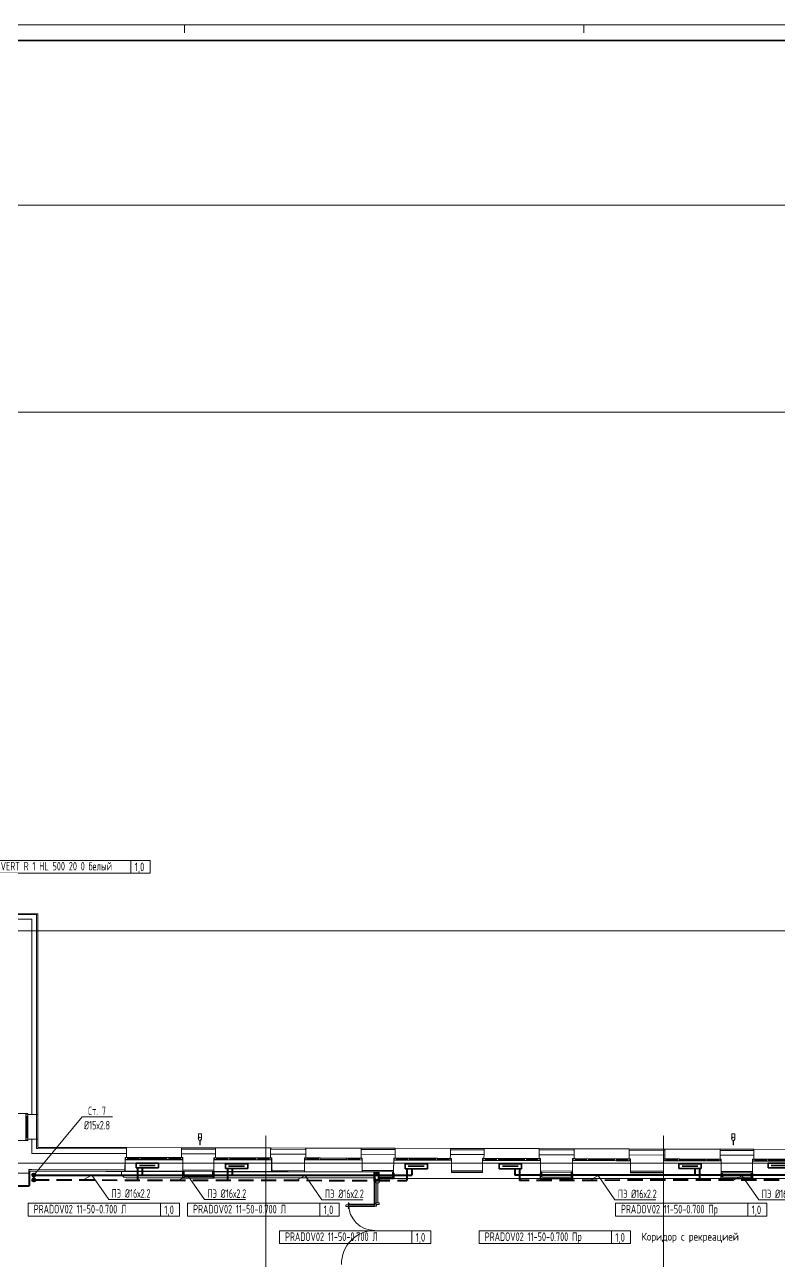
# Model space of a CAD drawing. Header units: millimetres. Extents: x -3929 to 624051, y 52832 to 514950.
# Drawn here: x 182125 to 205814, y 333822 to 372646 of the extents above; entities that cross this region are included whole.
import ezdxf
from ezdxf import colors
from ezdxf.entities.mleader import LeaderData, LeaderLine
from ezdxf.enums import TextEntityAlignment as Align
from ezdxf.math import Vec2, Vec3

# ---------------------------------------------------------------- set-up
doc = ezdxf.new("R2010")
doc.units = ezdxf.units.MM
for name, pattern in [('ADSK_Линия сетки', [25, 20, -2.5, 0, -2.5]), ('ADSK_Штриховая_ш2 п1', [3, 2, -1]), ('ADSK_Штриховая_ш3 п1_5', [4.5, 3, -1.5]), ('Hidden', [7.14375, 4.7625, -2.38125])]:
    doc.linetypes.add(name, pattern=pattern)
for name, color, linetype in [('9_Форматы', 7, 'Continuous'), ('ПРИБОРЫ', 3, 'Continuous'), ('статистика приборов', 252, 'Continuous'), ('стояки', 7, 'Continuous')]:
    doc.layers.add(name, color=color, linetype=linetype)
for name, color, linetype, lineweight in [('_ Окна', 7, 'Continuous', 9), ('Витраж', 7, 'Continuous', 9), ('Двери', 7, 'Continuous', 9), ('Марки помещений', 7, 'Continuous', 20), ('Обобщенные модели', 7, 'Continuous', 18), ('ОВ-О-Оборудование', 32, 'Continuous', 35), ('ОВ-рамка', 7, 'Continuous', 30), ('ОВ-ТЕКСТ', 7, 'Continuous', 25), ('Окна', 7, 'Continuous', 9), ('Оси', 253, 'Continuous', 9), ('Панели витража', 7, 'Continuous', 9), ('Перекрытие', 7, 'Continuous', 18), ('Стены внутренние', 7, 'Continuous', 18), ('Стены наружные', 7, 'Continuous', 18), ('Стены несущие', 7, 'Continuous', 30), ('Стены отделка', 7, 'Continuous', 30), ('Стены штриховка', 7, 'Continuous', 9)]:
    doc.layers.add(name, color=color, linetype=linetype, lineweight=lineweight)
doc.layers.add('Линии', color=7, linetype='Continuous', lineweight=9, true_color=0x00a600)
doc.layers.add('т11.1', color=1, linetype='Continuous', true_color=0xff0000)
doc.layers.add('т21.1', color=5, linetype='Continuous', true_color=0x0000ff)
doc.styles.add('GOST Common_2', font='GOST_Common.ttf', dxfattribs={"width": 0.9, "height": 250})
doc.styles.add('СТИЛЬ', font='simplex.shx', dxfattribs={"width": 0.65})

# ---------------------------------------------------------------- blocks, each defined once
blk = doc.blocks.new('*U2936')
at = {"layer": 'ОВ-О-Оборудование', "color": 32, "ltscale": 0.1, "true_color": 0xcd6928}
for p, q in [((350, 75), (-350, 75)), ((-350, 75), (-350, -75)), ((-250, 0), (250, 0)), ((350, -75), (350, 75)), ((-350, -75), (350, -75))]:
    blk.add_line(p, q, dxfattribs=at)
blk = doc.blocks.new('3 этаж')
at = {"layer": 'Стены внутренние', "lineweight": 0}
for points in [[(377836, -73759), (377876, -73759), (377876, -73599), (377836, -73599), (377836, -73759)], [(378771, -73799), (378771, -73759), (377836, -73759), (377837, -73799), (378497, -73799)], [(378811, -73799), (378811, -73600), (378771, -73600), (378771, -73799), (378803, -73799)], [(384461, -73819), (384460, -73615), (384421, -73615), (384421, -73819), (384460, -73819)], [(389076, -73779), (389116, -73779), (389116, -73629), (389076, -73630)], [(390086, -73819), (390085, -73630), (390046, -73630), (390046, -73819), (390085, -73819)], [(394768, -73779), (394801, -73779), (394801, -73644), (394761, -73645), (394761, -73779)], [(395736, -73819), (395736, -73645), (395696, -73645), (395696, -73819), (395736, -73819)], [(384002, -73819), (384421, -73819), (384421, -73779), (384002, -73779)], [(390046, -73819), (390046, -73779), (389076, -73779), (389076, -73819), (389610, -73819)], [(395672, -73819), (395696, -73819), (395696, -73779), (394761, -73779), (394761, -73819), (394818, -73819)]]:
    blk.add_hatch(color=253, dxfattribs=at).paths.add_polyline_path(points)
at = {"layer": '_ Окна', "color": 253, "lineweight": 0}
for p, q in [((372903, -71862), (372903, -71786)), ((372903, -71786), (372963, -71786)), ((372903, -71806), (372963, -71806)), ((372963, -71786), (372963, -71862)), ((372963, -71862), (372903, -71862)), ((372933, -71862), (372933, -72550)), ((372963, -72550), (372903, -72550)), ((372903, -72550), (372903, -72626)), ((372963, -72626), (372963, -72550)), ((372903, -72606), (372963, -72606)), ((372903, -72626), (372963, -72626)), ((376017, -73223), (376017, -73163)), ((376017, -73163), (376097, -73163)), ((376097, -73223), (376017, -73223)), ((376037, -73223), (376037, -73163)), ((376097, -73163), (376097, -73223)), ((376097, -73193), (376457, -73194)), ((376457, -73224), (376457, -73164)), ((376457, -73164), (376517, -73164)), ((376517, -73224), (376457, -73224)), ((376517, -73164), (376517, -73224)), ((376517, -73194), (377337, -73196)), ((377337, -73226), (377337, -73166)), ((377337, -73166), (377397, -73167)), ((377397, -73227), (377337, -73226)), ((377397, -73167), (377397, -73227)), ((377397, -73197), (377757, -73197)), ((377757, -73167), (377757, -73227)), ((377837, -73168), (377757, -73167)), ((377757, -73227), (377837, -73228)), ((377817, -73228), (377817, -73168)), ((377837, -73228), (377837, -73168)), ((378812, -73230), (378812, -73170)), ((378812, -73170), (378892, -73170)), ((378892, -73230), (378812, -73230)), ((378832, -73230), (378832, -73170)), ((378892, -73170), (378892, -73230)), ((378892, -73200), (379252, -73201)), ((379252, -73231), (379252, -73171)), ((379252, -73171), (379312, -73172)), ((379312, -73232), (379252, -73231)), ((379312, -73172), (379312, -73232)), ((379312, -73202), (380132, -73204)), ((380132, -73234), (380132, -73174)), ((380132, -73174), (380192, -73174)), ((380192, -73234), (380132, -73234)), ((380192, -73174), (380192, -73234)), ((380192, -73204), (380552, -73205)), ((380552, -73175), (380552, -73235)), ((380632, -73175), (380552, -73175)), ((380552, -73235), (380632, -73235)), ((380612, -73235), (380612, -73175)), ((380632, -73235), (380632, -73175)), ((381657, -73238), (381657, -73178)), ((381657, -73178), (381737, -73178)), ((381737, -73238), (381657, -73238)), ((381677, -73238), (381677, -73178)), ((381737, -73178), (381737, -73238)), ((381737, -73208), (382097, -73209)), ((382097, -73239), (382097, -73179)), ((382097, -73179), (382157, -73179)), ((382157, -73239), (382097, -73239)), ((382157, -73179), (382157, -73239)), ((382157, -73209), (382977, -73211)), ((382977, -73241), (382977, -73181)), ((382977, -73181), (383037, -73181)), ((383037, -73241), (382977, -73241)), ((383037, -73181), (383037, -73241)), ((383037, -73211), (383397, -73212)), ((383397, -73182), (383397, -73242)), ((383477, -73183), (383397, -73182)), ((383397, -73242), (383477, -73243)), ((383457, -73242), (383457, -73182)), ((383477, -73243), (383477, -73183)), ((384463, -73245), (384463, -73185)), ((384463, -73185), (384543, -73185)), ((384543, -73245), (384463, -73245)), ((384483, -73245), (384483, -73185)), ((384543, -73185), (384543, -73245)), ((384543, -73215), (384903, -73216)), ((384903, -73246), (384903, -73186)), ((384903, -73186), (384963, -73186)), ((384963, -73246), (384903, -73246)), ((384963, -73186), (384963, -73246)), ((384963, -73216), (385783, -73219)), ((385783, -73249), (385783, -73189)), ((385783, -73189), (385843, -73189)), ((385843, -73249), (385783, -73249)), ((385843, -73189), (385843, -73249)), ((385843, -73219), (386203, -73220)), ((386203, -73190), (386203, -73250)), ((386283, -73190), (386203, -73190)), ((386203, -73250), (386283, -73250)), ((386263, -73250), (386263, -73190)), ((386283, -73250), (386283, -73190)), ((387256, -73252), (387256, -73192)), ((387256, -73192), (387336, -73193)), ((387336, -73253), (387256, -73252)), ((387276, -73253), (387276, -73193)), ((387336, -73193), (387336, -73253)), ((387336, -73223), (387696, -73224)), ((387696, -73254), (387696, -73194)), ((387696, -73194), (387756, -73194)), ((387756, -73254), (387696, -73254)), ((387756, -73194), (387756, -73254)), ((387756, -73224), (388576, -73226)), ((388576, -73256), (388576, -73196)), ((388576, -73196), (388636, -73196)), ((388636, -73256), (388576, -73256)), ((388636, -73196), (388636, -73256)), ((388636, -73226), (388996, -73227)), ((388996, -73197), (388996, -73257)), ((389076, -73197), (388996, -73197)), ((388996, -73257), (389076, -73257)), ((389056, -73257), (389056, -73197)), ((389076, -73257), (389076, -73197)), ((390088, -73260), (390088, -73200)), ((390088, -73200), (390168, -73200)), ((390168, -73260), (390088, -73260)), ((390108, -73260), (390108, -73200)), ((390168, -73200), (390168, -73260)), ((390168, -73230), (390528, -73231)), ((390528, -73261), (390528, -73201)), ((390528, -73201), (390588, -73201)), ((390588, -73261), (390528, -73261)), ((390588, -73201), (390588, -73261)), ((390588, -73231), (391408, -73233)), ((391408, -73263), (391408, -73203)), ((391408, -73203), (391468, -73204)), ((391468, -73264), (391408, -73263)), ((391468, -73204), (391468, -73264)), ((391468, -73234), (391828, -73235)), ((391828, -73205), (391828, -73265)), ((391908, -73205), (391828, -73205)), ((391828, -73265), (391908, -73265)), ((391888, -73265), (391888, -73205)), ((391908, -73265), (391908, -73205)), ((392941, -73267), (392941, -73207)), ((392941, -73207), (393021, -73208)), ((393021, -73268), (392941, -73267)), ((392961, -73268), (392961, -73208)), ((393021, -73208), (393021, -73268)), ((393021, -73238), (393381, -73239)), ((393381, -73269), (393381, -73209)), ((393381, -73209), (393441, -73209)), ((393441, -73269), (393381, -73269)), ((393441, -73209), (393441, -73269)), ((393441, -73239), (394261, -73241)), ((394261, -73271), (394261, -73211)), ((394261, -73211), (394321, -73211)), ((394321, -73271), (394261, -73271)), ((394321, -73211), (394321, -73271)), ((394321, -73241), (394681, -73242)), ((394681, -73212), (394681, -73272)), ((394761, -73212), (394681, -73212)), ((394681, -73272), (394761, -73272)), ((394741, -73272), (394741, -73212)), ((394761, -73272), (394761, -73212)), ((395738, -73275), (395738, -73215)), ((395738, -73215), (395818, -73215)), ((395818, -73275), (395738, -73275)), ((395758, -73275), (395758, -73215)), ((395818, -73215), (395818, -73275)), ((395818, -73245), (396178, -73246)), ((396178, -73276), (396178, -73216)), ((396178, -73216), (396238, -73216)), ((396238, -73276), (396178, -73276)), ((396238, -73216), (396238, -73276)), ((396238, -73246), (397058, -73248))]:
    blk.add_line(p, q, dxfattribs=at)
at = {"layer": 'Витраж', "color": 253, "lineweight": 0}
for p, q in [((383869, -73908), (383852, -73908)), ((383852, -73908), (383852, -73958)), ((383852, -74593), (383852, -73958)), ((383852, -73958), (383869, -73958)), ((383869, -73918), (383869, -73908)), ((383909, -73918), (383869, -73918)), ((383869, -73948), (383909, -73948)), ((383869, -73958), (383869, -73948)), ((384009, -73908), (383909, -73908)), ((383909, -73908), (383909, -73918)), ((383909, -73948), (383909, -73958)), ((383909, -73958), (384009, -73958)), ((383969, -74593), (383969, -73958)), ((384009, -73958), (384009, -73908))]:
    blk.add_line(p, q, dxfattribs=at)
at = {"layer": 'Витраж', "color": 253, "lineweight": 0, "extrusion": (0, 0, -1)}
for p, q in [((383869, -74593), (383852, -74593)), ((383852, -74593), (383852, -74643)), ((383852, -74643), (383869, -74643)), ((383869, -74603), (383869, -74593)), ((383909, -74603), (383869, -74603)), ((383869, -74643), (383869, -74633)), ((383869, -74633), (383909, -74633)), ((384009, -74593), (383909, -74593)), ((383909, -74593), (383909, -74603)), ((383909, -74633), (383909, -74643)), ((383909, -74643), (384009, -74643)), ((384009, -74643), (384009, -74593))]:
    blk.add_line(p, q, dxfattribs=at)
at = {"layer": 'Двери', "color": 253, "lineweight": 0}
for p, q in [((383044, -74633), (383044, -74688)), ((383924, -74633), (383044, -74633)), ((383044, -74688), (383924, -74688)), ((383924, -74633), (383924, -74688))]:
    blk.add_line(p, q, dxfattribs=at)
for centre, radius, start, end in [((383869, -74633), 825, 180, 270), ((383869, -76503), 1045, 90, 181.0966)]:
    blk.add_arc(centre, radius, start, end, dxfattribs=at)
at = {"layer": 'Линии', "color": 253, "linetype": 'ADSK_Штриховая_ш3 п1_5', "lineweight": 0}
for p, q in [((382957, -74705), (382956, -74652)), ((382956, -74652), (383869, -74652)), ((383869, -74705), (382957, -74705)), ((383049, -74652), (383044, -74608)), ((383049, -74705), (383044, -74749)), ((383869, -74652), (383869, -74705))]:
    blk.add_line(p, q, dxfattribs=at)
for centre in [(383044, -74608), (383044, -74749)]:
    blk.add_circle(centre, 17, dxfattribs=at)
at = {"layer": 'Обобщенные модели', "color": 253, "lineweight": 0}
for p, q in [((378323, -72433), (378323, -72476)), ((378323, -72478), (378323, -72476)), ((378323, -72484), (378323, -72478)), ((378323, -72489), (378323, -72484)), ((378323, -72495), (378323, -72489)), ((378323, -72500), (378323, -72495)), ((378323, -72505), (378323, -72500)), ((378323, -72510), (378323, -72505)), ((378323, -72515), (378323, -72510)), ((378323, -72520), (378323, -72515)), ((378323, -72525), (378323, -72520)), ((378323, -72529), (378323, -72525)), ((378323, -72534), (378323, -72529)), ((378323, -72538), (378323, -72534)), ((378323, -72542), (378323, -72538)), ((378323, -72546), (378323, -72542)), ((378323, -72550), (378323, -72546)), ((378323, -72553), (378323, -72550)), ((378323, -72556), (378323, -72553)), ((378323, -72559), (378323, -72556)), ((378323, -72562), (378323, -72559)), ((378323, -72565), (378323, -72562)), ((378323, -72566), (378323, -72565)), ((378423, -72476), (378423, -72433)), ((378423, -72476), (378423, -72481)), ((378423, -72481), (378423, -72487)), ((378423, -72487), (378423, -72492)), ((378423, -72492), (378423, -72498)), ((378423, -72498), (378423, -72503)), ((378423, -72503), (378423, -72508)), ((378423, -72508), (378423, -72513)), ((378423, -72513), (378423, -72518)), ((378423, -72518), (378423, -72523)), ((378423, -72523), (378423, -72528)), ((378423, -72528), (378423, -72532)), ((378423, -72532), (378423, -72536)), ((378423, -72536), (378423, -72540)), ((378423, -72540), (378423, -72544)), ((378423, -72544), (378423, -72548)), ((378423, -72548), (378423, -72552)), ((378423, -72552), (378423, -72555)), ((378423, -72555), (378423, -72558)), ((378423, -72558), (378423, -72561)), ((378423, -72561), (378423, -72564)), ((378423, -72564), (378423, -72566)), ((395088, -72433), (395088, -72476)), ((395088, -72478), (395088, -72476)), ((395088, -72484), (395088, -72478)), ((395088, -72489), (395088, -72484)), ((395088, -72495), (395088, -72489)), ((395088, -72500), (395088, -72495)), ((395088, -72505), (395088, -72500)), ((395088, -72510), (395088, -72505)), ((395088, -72515), (395088, -72510)), ((395088, -72520), (395088, -72515)), ((395088, -72525), (395088, -72520)), ((395088, -72529), (395088, -72525)), ((395088, -72534), (395088, -72529)), ((395088, -72538), (395088, -72534)), ((395088, -72542), (395088, -72538)), ((395088, -72546), (395088, -72542)), ((395088, -72550), (395088, -72546)), ((395088, -72553), (395088, -72550)), ((395088, -72556), (395088, -72553)), ((395088, -72559), (395088, -72556)), ((395088, -72562), (395088, -72559)), ((395088, -72565), (395088, -72562)), ((395088, -72566), (395088, -72565)), ((395188, -72476), (395188, -72433)), ((395188, -72476), (395188, -72481)), ((395188, -72481), (395188, -72487)), ((395188, -72487), (395188, -72492)), ((395188, -72492), (395188, -72498)), ((395188, -72498), (395188, -72503)), ((395188, -72503), (395188, -72508)), ((395188, -72508), (395188, -72513)), ((395188, -72513), (395188, -72518)), ((395188, -72518), (395188, -72523)), ((395188, -72523), (395188, -72528)), ((395188, -72528), (395188, -72532)), ((395188, -72532), (395188, -72536)), ((395188, -72536), (395188, -72540)), ((395188, -72540), (395188, -72544)), ((395188, -72544), (395188, -72548)), ((395188, -72548), (395188, -72552)), ((395188, -72552), (395188, -72555)), ((395188, -72555), (395188, -72558)), ((395188, -72558), (395188, -72561)), ((395188, -72561), (395188, -72564)), ((395188, -72564), (395188, -72566)), ((378368, -72630), (378368, -72769)), ((378368, -72769), (378378, -72769)), ((378378, -72769), (378378, -72630)), ((395133, -72630), (395133, -72769)), ((395133, -72769), (395143, -72769)), ((395143, -72769), (395143, -72630))]:
    blk.add_line(p, q, dxfattribs=at)
at = {"layer": 'Обобщенные модели', "color": 253, "linetype": 'Continuous', "lineweight": 0}
for p, q in [((395151, -72626), (395187, -72590)), ((378395, -72624), (378416, -72603))]:
    blk.add_line(p, q, dxfattribs=at)
at = {"layer": 'Обобщенные модели', "color": 253, "lineweight": 0}
for centre, radius, start, end in [((378373, -72579), 52, 90, 270), ((378373, -72579), 50, 90, 270), ((378373, -72579), 52, 270, 90), ((378373, -72579), 50, 270, 90), ((395138, -72579), 52, 90, 270), ((395138, -72579), 50, 90, 270), ((395138, -72579), 52, 270, 90), ((395138, -72579), 50, 270, 90)]:
    blk.add_arc(centre, radius, start, end, dxfattribs=at)
for centre, start_param, end_param in [((378373, -72433), 4.712389, 6.283185), ((378373, -72433), 3.141593, 4.712389), ((395138, -72433), 4.712389, 6.283185), ((395138, -72433), 3.141593, 4.712389)]:
    blk.add_ellipse(centre, major_axis=(-50, 0), ratio=0.309017, start_param=start_param, end_param=end_param, dxfattribs=at)
at = {"layer": 'Окна', "color": 253, "lineweight": 0}
for p, q in [((372963, -71786), (372903, -71786)), ((372903, -71786), (372903, -71862)), ((372963, -71862), (372963, -71786)), ((372903, -72550), (372903, -71862)), ((372963, -71862), (372963, -72550)), ((372903, -72550), (372903, -72626)), ((372963, -72626), (372963, -72550)), ((372903, -72626), (372963, -72626)), ((376017, -73163), (376017, -73223)), ((376097, -73163), (376017, -73163)), ((376017, -73223), (376097, -73223)), ((376097, -73163), (376457, -73164)), ((376457, -73224), (376097, -73223)), ((376517, -73164), (376457, -73164)), ((376457, -73224), (376517, -73224)), ((376517, -73164), (377337, -73166)), ((377337, -73226), (376517, -73224)), ((377397, -73167), (377337, -73166)), ((377337, -73226), (377397, -73227)), ((377397, -73167), (377757, -73167)), ((377757, -73227), (377397, -73227)), ((377837, -73168), (377757, -73167)), ((377757, -73227), (377837, -73228)), ((377837, -73228), (377837, -73168)), ((378812, -73170), (378812, -73230)), ((378892, -73170), (378812, -73170)), ((378812, -73230), (378892, -73230)), ((378892, -73170), (379252, -73171)), ((379252, -73231), (378892, -73230)), ((379312, -73172), (379252, -73171)), ((379252, -73231), (379312, -73232)), ((379312, -73172), (380132, -73174)), ((380132, -73234), (379312, -73232)), ((380192, -73174), (380132, -73174)), ((380132, -73234), (380192, -73234)), ((380192, -73174), (380552, -73175)), ((380552, -73235), (380192, -73234)), ((380632, -73175), (380552, -73175)), ((380552, -73235), (380632, -73235)), ((380632, -73235), (380632, -73175)), ((381657, -73178), (381657, -73238)), ((381737, -73178), (381657, -73178)), ((381657, -73238), (381737, -73238)), ((381737, -73178), (382097, -73179)), ((382097, -73239), (381737, -73238)), ((382157, -73179), (382097, -73179)), ((382097, -73239), (382157, -73239)), ((382157, -73179), (382977, -73181)), ((382977, -73241), (382157, -73239)), ((383037, -73181), (382977, -73181)), ((382977, -73241), (383037, -73241)), ((383037, -73181), (383397, -73182)), ((383397, -73242), (383037, -73241)), ((383477, -73183), (383397, -73182)), ((383397, -73242), (383477, -73243)), ((383477, -73243), (383477, -73183)), ((384463, -73185), (384463, -73245)), ((384543, -73185), (384463, -73185)), ((384463, -73245), (384543, -73245)), ((384543, -73185), (384903, -73186)), ((384903, -73246), (384543, -73245)), ((384963, -73186), (384903, -73186)), ((384903, -73246), (384963, -73246)), ((384963, -73186), (385783, -73189)), ((385783, -73249), (384963, -73246)), ((385843, -73189), (385783, -73189)), ((385783, -73249), (385843, -73249)), ((385843, -73189), (386203, -73190)), ((386203, -73250), (385843, -73249)), ((386283, -73190), (386203, -73190)), ((386203, -73250), (386283, -73250)), ((386283, -73250), (386283, -73190)), ((387256, -73192), (387256, -73252)), ((387336, -73193), (387256, -73192)), ((387256, -73252), (387336, -73253)), ((387336, -73193), (387696, -73194)), ((387696, -73254), (387336, -73253)), ((387756, -73194), (387696, -73194)), ((387696, -73254), (387756, -73254)), ((387756, -73194), (388576, -73196)), ((388576, -73256), (387756, -73254)), ((388636, -73196), (388576, -73196)), ((388576, -73256), (388636, -73256)), ((388636, -73196), (388996, -73197)), ((388996, -73257), (388636, -73256)), ((389076, -73197), (388996, -73197)), ((388996, -73257), (389076, -73257)), ((389076, -73257), (389076, -73197)), ((390088, -73200), (390088, -73260)), ((390168, -73200), (390088, -73200)), ((390088, -73260), (390168, -73260)), ((390168, -73200), (390528, -73201)), ((390528, -73261), (390168, -73260)), ((390588, -73201), (390528, -73201)), ((390528, -73261), (390588, -73261)), ((390588, -73201), (391408, -73203)), ((391408, -73263), (390588, -73261)), ((391468, -73204), (391408, -73203)), ((391408, -73263), (391468, -73264)), ((391468, -73204), (391828, -73205)), ((391828, -73265), (391468, -73264)), ((391908, -73205), (391828, -73205)), ((391828, -73265), (391908, -73265)), ((391908, -73265), (391908, -73205)), ((392941, -73207), (392941, -73267)), ((393021, -73208), (392941, -73207)), ((392941, -73267), (393021, -73268)), ((393021, -73208), (393381, -73209)), ((393381, -73269), (393021, -73268)), ((393441, -73209), (393381, -73209)), ((393381, -73269), (393441, -73269)), ((393441, -73209), (394261, -73211)), ((394261, -73271), (393441, -73269)), ((394321, -73211), (394261, -73211)), ((394261, -73271), (394321, -73271)), ((394321, -73211), (394681, -73212)), ((394681, -73272), (394321, -73271)), ((394761, -73212), (394681, -73212)), ((394681, -73272), (394761, -73272)), ((394761, -73272), (394761, -73212)), ((395738, -73215), (395738, -73275)), ((395818, -73215), (395738, -73215)), ((395738, -73275), (395818, -73275)), ((395818, -73215), (396178, -73216)), ((396178, -73276), (395818, -73275)), ((396238, -73216), (396178, -73216)), ((396178, -73276), (396238, -73276)), ((396238, -73216), (397058, -73218)), ((397058, -73278), (396238, -73276))]:
    blk.add_line(p, q, dxfattribs=at)
at = {"layer": 'Оси', "color": 253, "linetype": 'ADSK_Линия сетки', "lineweight": 0}
for p, q in [((351839, -43242), (418403, -43242)), ((351839, -49742), (418403, -49742)), ((351839, -66042), (418403, -66042)), ((380448, -89970), (380448, -72471)), ((392948, -89970), (392948, -72471)), ((351839, -73342), (418403, -73342))]:
    blk.add_line(p, q, dxfattribs=at)
at = {"layer": 'Панели витража', "color": 253, "lineweight": 0}
for p, q in [((383869, -73948), (383869, -74603)), ((383909, -73948), (383869, -73948)), ((383909, -74603), (383909, -73948)), ((383869, -74603), (383909, -74603))]:
    blk.add_line(p, q, dxfattribs=at)
at = {"layer": 'Перекрытие', "color": 253, "lineweight": 0}
for p, q in [((377837, -73233), (376017, -73233)), ((377837, -73382), (377837, -73233)), ((379802, -73233), (378812, -73233)), ((380623, -73594), (380623, -73235)), ((381659, -73238), (381659, -73594)), ((383476, -73543), (383476, -73243)), ((386282, -73619), (386282, -73250)), ((388704, -73256), (387256, -73256)), ((387256, -73298), (387256, -73619)), ((390588, -73261), (390088, -73261)), ((391908, -73443), (391908, -73265)), ((394460, -73271), (392943, -73271)), ((392943, -73271), (392943, -73634)), ((373083, -73545), (372995, -73545)), ((376017, -73593), (376003, -73593)), ((376017, -73380), (376017, -73593)), ((377837, -73599), (377837, -73598)), ((380631, -73594), (380623, -73594)), ((381659, -73594), (381656, -73594)), ((389081, -73629), (389081, -73627)), ((392943, -73634), (392940, -73634)), ((394768, -73644), (394768, -73642)), ((376052, -73799), (377824, -73799)), ((378823, -73799), (383840, -73799)), ((384473, -73819), (389064, -73819)), ((390098, -73819), (394749, -73819)), ((395748, -73819), (397521, -73819))]:
    blk.add_line(p, q, dxfattribs=at)
blk.add_arc((376052, -73651), 148, 161.3901, 270, dxfattribs=at)
at = {"layer": 'Стены внутренние', "color": 253, "linetype": 'Continuous', "lineweight": 0}
for p, q in [((383977, -73714), (383877, -73614)), ((383877, -73718), (383977, -73618)), ((383960, -73908), (383877, -73826)), ((383899, -73908), (383977, -73830))]:
    blk.add_line(p, q, dxfattribs=at)
at = {"layer": 'Стены внутренние', "color": 253, "lineweight": 0}
for p, q in [((394801, -73763), (394818, -73763)), ((394818, -73775), (394818, -73763)), ((395691, -73763), (395696, -73763)), ((395691, -73775), (395691, -73763)), ((394818, -73775), (394801, -73775)), ((395696, -73775), (395691, -73775))]:
    blk.add_line(p, q, dxfattribs=at)
at = {"layer": 'Стены наружные', "color": 253, "lineweight": 0}
for p, q in [((373233, -72586), (373233, -71816)), ((373273, -71816), (373273, -72586)), ((376063, -72852), (377798, -72857)), ((376063, -72852), (376063, -72853)), ((376063, -72853), (377798, -72858)), ((377798, -72858), (376063, -72853)), ((377798, -72857), (377798, -72858)), ((378858, -72860), (380593, -72865)), ((378862, -72859), (380594, -72864)), ((378862, -72859), (378862, -72860)), ((380593, -72865), (378862, -72860)), ((380594, -72864), (380594, -72865)), ((381703, -72867), (383438, -72871)), ((381703, -72867), (381703, -72868)), ((381703, -72868), (383438, -72872)), ((383438, -72872), (381703, -72868)), ((383438, -72871), (383438, -72872)), ((384508, -72874), (386243, -72879)), ((384508, -72874), (384508, -72875)), ((384509, -72875), (386244, -72880)), ((386243, -72880), (384509, -72875)), ((386243, -72879), (386243, -72880)), ((387302, -72883), (389037, -72887)), ((387303, -72882), (389038, -72886)), ((387303, -72882), (387303, -72883)), ((389037, -72887), (387303, -72883)), ((389038, -72886), (389038, -72887)), ((390133, -72889), (391868, -72894)), ((390133, -72889), (390133, -72890)), ((390134, -72890), (391869, -72895)), ((391868, -72895), (390134, -72890)), ((391868, -72894), (391868, -72895)), ((392987, -72898), (394722, -72902)), ((392988, -72897), (394723, -72901)), ((392988, -72897), (392988, -72898)), ((394722, -72902), (392988, -72898)), ((394723, -72901), (394723, -72902)), ((395783, -72904), (395783, -72905)), ((395783, -72904), (397517, -72909)), ((395784, -72905), (397519, -72910)), ((397517, -72910), (395784, -72905))]:
    blk.add_line(p, q, dxfattribs=at)
at = {"layer": 'Стены несущие', "color": 253, "lineweight": 0}
for p, q in [((371768, -65675), (373083, -65675)), ((373083, -65675), (373083, -71816)), ((372573, -71786), (372903, -71786)), ((372963, -71816), (373083, -71816)), ((373083, -72586), (372963, -72586)), ((373083, -73035), (373083, -72586)), ((372903, -72626), (372573, -72626)), ((376063, -73043), (373083, -73035)), ((376016, -73553), (376017, -73223)), ((376062, -73163), (376063, -73043)), ((377798, -73048), (377797, -73168)), ((377804, -73048), (377798, -73048)), ((377804, -73048), (378858, -73050)), ((377837, -73228), (377836, -73558)), ((378811, -73560), (378812, -73230)), ((378857, -73170), (378858, -73050)), ((380593, -73055), (380592, -73175)), ((381703, -73058), (380593, -73055)), ((380632, -73235), (380631, -73565)), ((381656, -73568), (381657, -73238)), ((381702, -73178), (381703, -73058)), ((383438, -73062), (383437, -73182)), ((384509, -73065), (383438, -73062)), ((383477, -73243), (383476, -73573)), ((384462, -73575), (384463, -73245)), ((384508, -73185), (384509, -73065)), ((386244, -73070), (386243, -73190)), ((386244, -73070), (387302, -73073)), ((386283, -73250), (386282, -73580)), ((387255, -73582), (387256, -73252)), ((387301, -73193), (387302, -73073)), ((389037, -73077), (389036, -73197)), ((390134, -73080), (389037, -73077)), ((389076, -73257), (389075, -73587)), ((390087, -73590), (390088, -73260)), ((390133, -73200), (390134, -73080)), ((391869, -73085), (391868, -73205)), ((391869, -73085), (392987, -73088)), ((391908, -73265), (391907, -73595)), ((392940, -73597), (392941, -73267)), ((392986, -73208), (392987, -73088)), ((394722, -73092), (394721, -73212)), ((395784, -73095), (394722, -73092)), ((394761, -73272), (394760, -73602)), ((395737, -73605), (395738, -73275)), ((395783, -73215), (395784, -73095)), ((372995, -73544), (373083, -73544)), ((372995, -74039), (372995, -73544)), ((373083, -73544), (373083, -73545)), ((373083, -73545), (376016, -73553)), ((376016, -73553), (373083, -73545)), ((377836, -73558), (378811, -73560)), ((378811, -73560), (377836, -73558)), ((380631, -73565), (380662, -73565)), ((380662, -73565), (381656, -73568)), ((381656, -73568), (380662, -73565)), ((383476, -73573), (384462, -73575)), ((384462, -73575), (383476, -73573)), ((386282, -73580), (387255, -73582)), ((387255, -73582), (386282, -73580)), ((389075, -73587), (390087, -73590)), ((390087, -73590), (389075, -73587)), ((391907, -73595), (392940, -73597)), ((392940, -73597), (391907, -73595)), ((394760, -73602), (395737, -73605)), ((395737, -73605), (394760, -73602)), ((372995, -74039), (372473, -74039))]:
    blk.add_line(p, q, dxfattribs=at)
at = {"layer": 'Стены отделка', "color": 253, "lineweight": 0}
for p, q in [((373273, -65505), (371768, -65505)), ((373083, -65525), (373233, -65525)), ((373233, -65525), (373233, -71816)), ((373273, -71816), (373273, -65505)), ((373083, -71816), (373273, -71816)), ((373273, -72586), (373083, -72586)), ((373233, -72586), (373233, -72886)), ((373273, -72846), (373273, -72586)), ((373083, -72885), (373083, -72885)), ((373083, -72885), (373083, -73035)), ((373233, -72886), (373273, -72886)), ((373273, -72886), (373233, -72886)), ((376063, -72853), (373273, -72846)), ((376049, -72893), (376063, -72893)), ((376063, -73043), (376063, -72853)), ((378858, -72860), (377798, -72858)), ((377798, -72858), (377798, -72898)), ((377804, -72898), (377798, -72898)), ((377798, -72898), (377798, -73048)), ((378858, -72900), (378858, -72860)), ((378858, -73050), (378858, -72900)), ((381679, -72868), (380593, -72865)), ((380593, -72865), (380593, -73055)), ((380593, -72905), (380629, -72905)), ((381703, -72868), (381679, -72868)), ((381703, -72908), (381679, -72908)), ((381703, -72908), (381703, -72868)), ((381703, -73058), (381703, -72908)), ((384509, -72875), (383438, -72872)), ((383438, -72872), (383438, -72912)), ((383454, -72912), (383438, -72912)), ((383438, -72912), (383438, -73062)), ((384509, -72915), (384504, -72915)), ((384509, -72915), (384509, -72875)), ((384509, -72915), (384509, -72915)), ((384509, -73065), (384509, -72915)), ((387302, -72883), (386244, -72880)), ((386244, -72880), (386244, -72920)), ((386244, -72920), (386244, -73070)), ((387302, -72923), (387289, -72923)), ((387302, -72923), (387302, -72883)), ((387302, -73073), (387302, -72923)), ((390134, -72890), (389037, -72887)), ((389037, -72887), (389037, -73077)), ((389037, -72927), (389044, -72927)), ((390134, -72930), (390119, -72930)), ((390134, -72930), (390134, -72890)), ((390134, -72930), (390134, -72930)), ((390134, -73080), (390134, -72930)), ((392974, -72898), (391869, -72895)), ((391869, -72895), (391869, -72935)), ((391869, -72935), (391869, -73085)), ((392987, -72898), (392974, -72898)), ((392987, -72938), (392974, -72938)), ((392987, -72938), (392987, -72898)), ((392987, -73088), (392987, -72938)), ((395784, -72905), (394722, -72902)), ((394722, -72902), (394722, -72942)), ((394722, -72942), (394722, -73092)), ((395784, -72945), (395769, -72945)), ((395784, -72945), (395784, -72905)), ((395784, -73095), (395784, -72945)), ((376063, -73043), (376063, -73043)), ((381703, -73058), (381703, -73058)), ((389037, -73077), (389037, -73077)), ((395784, -73095), (395784, -73095)), ((373083, -73545), (372995, -73545)), ((372995, -73545), (372995, -73585)), ((373015, -73585), (372995, -73585)), ((377836, -73598), (372995, -73585)), ((372995, -73597), (377824, -73610)), ((373015, -73585), (373015, -74059)), ((373027, -74059), (373027, -73585)), ((376016, -73593), (376016, -73553)), ((377824, -73610), (377824, -73809)), ((377836, -73558), (377836, -73598)), ((384462, -73615), (377836, -73598)), ((377836, -73799), (377836, -73598)), ((377876, -73599), (377836, -73599)), ((377876, -73759), (377876, -73599)), ((378771, -73759), (377876, -73759)), ((378771, -73599), (378771, -73759)), ((378811, -73599), (378771, -73599)), ((378811, -73600), (378811, -73560)), ((378811, -73599), (378811, -73799)), ((378823, -73612), (383840, -73625)), ((378823, -73809), (378823, -73612)), ((380662, -73565), (380631, -73565)), ((380631, -73565), (380631, -73605)), ((381656, -73608), (381656, -73568)), ((383476, -73573), (383476, -73613)), ((383840, -73625), (383840, -73908)), ((383852, -73610), (383852, -73908)), ((384002, -73610), (383852, -73610)), ((384002, -73779), (384002, -73610)), ((384421, -73614), (384421, -73779)), ((384461, -73614), (384421, -73614)), ((384461, -73614), (384461, -73819)), ((384462, -73655), (384462, -73575)), ((384473, -73655), (384462, -73655)), ((384473, -73829), (384473, -73655)), ((386282, -73580), (386282, -73632)), ((386282, -73632), (387255, -73634)), ((387255, -73634), (387255, -73582)), ((389075, -73667), (389064, -73667)), ((389064, -73667), (389064, -73829)), ((389075, -73587), (389075, -73627)), ((389075, -73627), (389075, -73667)), ((390087, -73630), (389075, -73627)), ((389076, -73819), (389076, -73627)), ((389116, -73629), (389076, -73629)), ((389116, -73779), (389116, -73629)), ((390046, -73629), (390046, -73779)), ((390086, -73629), (390046, -73629)), ((390086, -73629), (390086, -73819)), ((390087, -73670), (390087, -73590)), ((390098, -73670), (390087, -73670)), ((390098, -73829), (390098, -73670)), ((391907, -73595), (391907, -73647)), ((391907, -73647), (392940, -73649)), ((392940, -73649), (392940, -73597)), ((394760, -73682), (394749, -73682)), ((394749, -73682), (394749, -73829)), ((394760, -73602), (394760, -73682)), ((394761, -73642), (394760, -73642)), ((395737, -73645), (394761, -73642)), ((394761, -73819), (394761, -73642)), ((394801, -73644), (394761, -73644)), ((394801, -73779), (394801, -73644)), ((395696, -73644), (395696, -73779)), ((395736, -73644), (395696, -73644)), ((395736, -73644), (395736, -73819)), ((395737, -73657), (395737, -73605)), ((395748, -73657), (395737, -73657)), ((395748, -73829), (395748, -73657)), ((372473, -74071), (372995, -74071)), ((372995, -74039), (372995, -74071)), ((372995, -74059), (373027, -74059)), ((377826, -73811), (378821, -73811)), ((377836, -73799), (378811, -73799)), ((383840, -73908), (384002, -73908)), ((384421, -73779), (384002, -73779)), ((384002, -73908), (384002, -73819)), ((384461, -73819), (384002, -73819)), ((384009, -73819), (384009, -73908)), ((384009, -73908), (384021, -73908)), ((384021, -73908), (384021, -73831)), ((384021, -73831), (384471, -73831)), ((389066, -73831), (390096, -73831)), ((389076, -73819), (390086, -73819)), ((390046, -73779), (389116, -73779)), ((394751, -73831), (395746, -73831)), ((394761, -73819), (395736, -73819)), ((395696, -73779), (394801, -73779))]:
    blk.add_line(p, q, dxfattribs=at)
at = {"layer": 'Стены штриховка', "color": 253, "lineweight": 0}
for p, q in [((371769, -65525), (373083, -65525)), ((373273, -72886), (376049, -72893)), ((378858, -72900), (377804, -72898)), ((381679, -72908), (380629, -72905)), ((381679, -72908), (381679, -72908)), ((383454, -72912), (383454, -72912)), ((384504, -72915), (383454, -72912)), ((387289, -72923), (386244, -72920)), ((390119, -72930), (389044, -72927)), ((392974, -72938), (391869, -72935)), ((394722, -72942), (395769, -72945)), ((372995, -73659), (372555, -73659)), ((372995, -73595), (377826, -73608)), ((373025, -74059), (373025, -73585)), ((377826, -73608), (377826, -73811)), ((378821, -73610), (383842, -73624)), ((378821, -73811), (378821, -73610)), ((383842, -73624), (383842, -73908)), ((383877, -73908), (383877, -73610)), ((383977, -73908), (383977, -73610)), ((384471, -73831), (384471, -73655)), ((386282, -73620), (387255, -73622)), ((386282, -73630), (387255, -73632)), ((389066, -73667), (389066, -73831)), ((390096, -73831), (390096, -73670)), ((391907, -73635), (392940, -73637)), ((391907, -73645), (392940, -73647)), ((394751, -73682), (394751, -73831)), ((395746, -73831), (395746, -73657)), ((372473, -74059), (372995, -74059)), ((372473, -74069), (372995, -74069)), ((377824, -73809), (378823, -73809)), ((377824, -73809), (377824, -73811)), ((377824, -73811), (377826, -73811)), ((378821, -73811), (378823, -73811)), ((378823, -73811), (378823, -73809)), ((384002, -73779), (384002, -73819)), ((384019, -73829), (384019, -73908)), ((384019, -73829), (384473, -73829)), ((384471, -73831), (384473, -73831)), ((384473, -73831), (384473, -73829)), ((389064, -73829), (390098, -73829)), ((389064, -73829), (389064, -73831)), ((389064, -73831), (389066, -73831)), ((390096, -73831), (390098, -73831)), ((390098, -73831), (390098, -73829)), ((394749, -73829), (395748, -73829)), ((394749, -73829), (394749, -73831)), ((394749, -73831), (394751, -73831)), ((395746, -73831), (395748, -73831)), ((395748, -73831), (395748, -73829))]:
    blk.add_line(p, q, dxfattribs=at)
at = {"layer": 'Марки помещений', "color": 253, "lineweight": 0, "style": 'GOST Common_2', "width": 0.9}
blk.add_text('Коридор с рекреацией', height=250, dxfattribs=at).set_placement((392257, -75776))
blk = doc.blocks.new('*U2998')
at = {"layer": '9_Форматы', "color": 7, "linetype": 'Continuous', "lineweight": 9, "ltscale": 100}
blk.add_lwpolyline([(5, -5), (5, 589), (-836, 589), (-836, -5)], close=True, dxfattribs=at)
at = {"layer": '9_Форматы', "color": 7, "linetype": 'Continuous', "lineweight": 15, "ltscale": 100}
for points in [[(-500.5, 589), (-500.5, 586.5)], [(-375, 589), (-375, 586.5)]]:
    blk.add_lwpolyline(points, dxfattribs=at)
at = {"layer": '9_Форматы', "color": 7, "linetype": 'Continuous', "lineweight": 9, "ltscale": 100, "const_width": 0.5}
blk.add_lwpolyline([(0, 0), (0, 584), (-816, 584), (-816, 0)], close=True, dxfattribs=at)

msp = doc.modelspace()

# ---------------------------------------------------------------- hatches: boundary and pattern name
at = {"layer": 'т11.1', "lineweight": 40}
h = msp.add_hatch(color=256, dxfattribs=at)
h.dxf.hatch_style = 1
h.paths.add_polyline_path([(182463.169, 336498.529, 1), (182363.169, 336498.529, 1)])
at = {"layer": 'т21.1', "linetype": 'ADSK_Штриховая_ш2 п1', "lineweight": 40, "ltscale": 50}
h = msp.add_hatch(color=256, dxfattribs=at)
h.dxf.hatch_style = 1
h.paths.add_polyline_path([(182463.169, 336348.529, 1), (182363.169, 336348.529, 1)])

# ---------------------------------------------------------------- linework, layer by layer
at = {"layer": 'ПРИБОРЫ', "color": 7, "lineweight": 15}
for p, q in [((181305.05, 346387.918), (186064.67, 346387.918)), ((181305.05, 346387.918), (186064.67, 346387.918)), ((185464.67, 346387.918), (185464.67, 345987.918)), ((186064.67, 346387.918), (186064.67, 345987.918)), ((181305.05, 345987.918), (186064.67, 345987.918)), ((182235.262, 335613.129), (186994.882, 335613.129)), ((182235.262, 335613.129), (186994.882, 335613.129)), ((182235.262, 335613.129), (182235.262, 335213.129)), ((186394.882, 335613.129), (186394.882, 335213.129)), ((186994.882, 335613.129), (186994.882, 335213.129)), ((187246.047, 335613.129), (192005.667, 335613.129)), ((187246.047, 335613.129), (192005.667, 335613.129)), ((187246.047, 335613.129), (187246.047, 335213.129)), ((191405.667, 335613.129), (191405.667, 335213.129)), ((192005.667, 335613.129), (192005.667, 335213.129)), ((200694.93, 335613.129), (205454.55, 335613.129)), ((200694.93, 335613.129), (205454.55, 335613.129)), ((200694.93, 335613.129), (200694.93, 335213.129)), ((204854.55, 335613.129), (204854.55, 335213.129)), ((205454.55, 335613.129), (205454.55, 335213.129)), ((182235.262, 335213.129), (186994.882, 335213.129)), ((187246.047, 335213.129), (192005.667, 335213.129)), ((200694.93, 335213.129), (205454.55, 335213.129)), ((190134.965, 334746.601), (194894.585, 334746.601)), ((190134.965, 334746.601), (194894.585, 334746.601)), ((190134.965, 334746.601), (190134.965, 334346.601)), ((194294.585, 334746.601), (194294.585, 334346.601)), ((194894.585, 334746.601), (194894.585, 334346.601)), ((196411.939, 334746.601), (201171.559, 334746.601)), ((196411.939, 334746.601), (201171.559, 334746.601)), ((196411.939, 334746.601), (196411.939, 334346.601)), ((200571.559, 334746.601), (200571.559, 334346.601)), ((201171.559, 334746.601), (201171.559, 334346.601)), ((190134.965, 334346.601), (194894.585, 334346.601)), ((196411.939, 334346.601), (201171.559, 334346.601))]:
    msp.add_line(p, q, dxfattribs=at)
at = {"layer": 'т11.1', "lineweight": 40}
for p, q in [((185820.024, 336723.041), (185820.024, 336498.529)), ((188645.143, 336703.756), (188645.143, 336498.529)), ((194289.635, 336700.782), (194289.635, 336498.529)), ((197533.574, 336700.782), (197533.574, 336498.529)), ((203191.994, 336703.756), (203191.994, 336498.529)), ((182413.169, 336498.529), (194289.635, 336498.529)), ((209410.039, 336498.529), (197533.574, 336498.529))]:
    msp.add_line(p, q, dxfattribs=at)
msp.add_circle((182413.169, 336498.529), 50, dxfattribs=at)
at = {"layer": 'т21.1', "linetype": 'Hidden', "lineweight": 40, "ltscale": 100}
for p, q in [((185670.024, 336723.041), (185670.024, 336342.913)), ((188495.143, 336703.756), (188495.143, 336338.309)), ((194139.635, 336700.782), (194139.635, 336329.281)), ((197683.574, 336700.782), (197683.574, 336329.281)), ((203341.994, 336703.756), (203341.994, 336338.309)), ((182413.169, 336348.529), (194139.635, 336329.281)), ((209410.039, 336348.529), (197683.574, 336329.281))]:
    msp.add_line(p, q, dxfattribs=at)
at = {"layer": 'т21.1', "lineweight": 40, "ltscale": 50}
msp.add_circle((182413.169, 336348.529), 50, dxfattribs=at)

# ---------------------------------------------------------------- block references
at = {"layer": 'ОВ-О-Оборудование', "ltscale": 10}
for p in [(185978.863, 336798.041), (188783.84, 336778.756), (194433.851, 336775.782)]:
    msp.add_blockref('*U2936', p, dxfattribs=at)
at = {"layer": 'ОВ-О-Оборудование', "ltscale": 10, "xscale": -1}
for p in [(197389.357, 336775.782), (203039.369, 336778.756), (205844.346, 336798.041)]:
    msp.add_blockref('*U2936', p, dxfattribs=at)
at = {"layer": 'ОВ-рамка', "ltscale": 100, "transparency": 33554687, "xscale": 100, "yscale": 100, "zscale": 100}
msp.add_blockref('*U2998', (237201.455, 313745.999), dxfattribs=at)
at = {"layer": 'стояки', "color": 5, "lineweight": 40}
msp.add_blockref('3 этаж', (-190738.98, 410215.433), dxfattribs=at)

# ---------------------------------------------------------------- texts
at = {"layer": 'статистика приборов', "color": 7, "style": 'СТИЛЬ', "width": 0.6}
for s, p in [('VERT R 1 HL 500 20 0 белый ', (181368.913, 346069.771)), ('PRADOV02 11-50-0.700 Л      ', (182409.874, 335294.982)), ('PRADOV02 11-50-0.700 Л      ', (187420.659, 335294.982)), ('PRADOV02 11-50-0.700 Пр      ', (200869.541, 335294.982)), ('PRADOV02 11-50-0.700 Л      ', (190309.577, 334428.455)), ('PRADOV02 11-50-0.700 Пр      ', (196586.551, 334428.455))]:
    msp.add_text(s, height=270, dxfattribs=at).set_placement(p)
at = {"layer": 'статистика приборов', "color": 7, "style": 'СТИЛЬ', "width": 0.7}
for p in [(185735.736, 346048.369), (186665.948, 335273.58), (191676.733, 335273.58), (205125.616, 335273.58), (194565.651, 334407.053), (200842.625, 334407.053)]:
    msp.add_text('1,0', height=270, dxfattribs=at).set_placement(p, align=Align.CENTER)

# ---------------------------------------------------------------- leaders
at = {"layer": 'ОВ-ТЕКСТ', "color": 7}
ml = msp.add_multileader_mtext('Standard', dxfattribs=at)
ml.set_content('\\A1;Ст. 7^J%%C15х2.8 ', color=7, style='СТИЛЬ')
ml.set_leader_properties(color=7, lineweight=18)
ml.build(insert=Vec2(0, 0))
ml.multileader.update_dxf_attribs({"text_left_attachment_type": 6, "text_right_attachment_type": 6, "dogleg_length": 0.36, "arrow_head_size": 0.126})
ctx = ml.context
ctx.base_point, ctx.char_height, ctx.arrow_head_size, ctx.landing_gap_size, ctx.plane_origin = Vec3(183930.317, 338327.877), 270, 0.126, 0.063, Vec3(185917.12, 334065.812)
ctx.left_attachment, ctx.right_attachment, ctx.text_align_type = 6, 6, 1
notes = []
notes.append((ctx, [(0, (1, 1, 0), (183930.065, 338327.877), (1, 0), 0.252, [(0, [(182413.169, 336348.529), (182413.169, 336498.529)], 0, [])])]))
ctx.mtext.insert, ctx.mtext.width, ctx.mtext.alignment, ctx.mtext.flow_direction = Vec3(184398.38, 338651.877), 1404.14984, 2, 5
ml = msp.add_multileader_mtext('Standard', dxfattribs=at)
ml.set_content('\\A1;ПЭ %%C16х2.2', color=7, style='СТИЛЬ')
ml.set_leader_properties(color=7, lineweight=18)
ml.build(insert=Vec2(0, 0))
ml.multileader.update_dxf_attribs({"text_left_attachment_type": 6, "text_right_attachment_type": 6, "dogleg_length": 0.36, "arrow_head_size": 0.126})
ctx = ml.context
ctx.base_point, ctx.char_height, ctx.arrow_head_size, ctx.landing_gap_size, ctx.plane_origin = Vec3(184765.274, 335733.28), 270, 0.126, 0.063, Vec3(186556.862, 337049.505)
ctx.left_attachment, ctx.right_attachment, ctx.text_align_type = 6, 6, 1
notes.append((ctx, [(0, (1, 1, 0), (184765.022, 335733.28), (1, 0), 0.252, [(0, [(183961.372, 336347.32), (184234.241, 336498.529)], 0, [])])]))
ctx.mtext.insert, ctx.mtext.width, ctx.mtext.alignment, ctx.mtext.flow_direction = Vec3(185467.337, 336057.28), 1912.62067, 2, 5
ml = msp.add_multileader_mtext('Standard', dxfattribs=at)
ml.set_content('\\A1;ПЭ %%C16х2.2', color=7, style='СТИЛЬ')
ml.set_leader_properties(color=7, lineweight=18)
ml.build(insert=Vec2(0, 0))
ml.multileader.update_dxf_attribs({"text_left_attachment_type": 6, "text_right_attachment_type": 6, "dogleg_length": 0.36, "arrow_head_size": 0.126})
ctx = ml.context
ctx.base_point, ctx.char_height, ctx.arrow_head_size, ctx.landing_gap_size, ctx.plane_origin = Vec3(187775.743, 335728.339), 270, 0.126, 0.063, Vec3(189567.331, 337044.564)
ctx.left_attachment, ctx.right_attachment, ctx.text_align_type = 6, 6, 1
notes.append((ctx, [(0, (1, 1, 0), (187775.491, 335728.339), (1, 0), 0.252, [(0, [(186971.841, 336342.379), (187244.71, 336493.588)], 0, [])])]))
ctx.mtext.insert, ctx.mtext.width, ctx.mtext.alignment, ctx.mtext.flow_direction = Vec3(188477.806, 336052.339), 1912.62067, 2, 5
ml = msp.add_multileader_mtext('Standard', dxfattribs=at)
ml.set_content('\\A1;ПЭ %%C16х2.2', color=7, style='СТИЛЬ')
ml.set_leader_properties(color=7, lineweight=18)
ml.build(insert=Vec2(0, 0))
ml.multileader.update_dxf_attribs({"text_left_attachment_type": 6, "text_right_attachment_type": 6, "dogleg_length": 0.36, "arrow_head_size": 0.126})
ctx = ml.context
ctx.base_point, ctx.char_height, ctx.arrow_head_size, ctx.landing_gap_size, ctx.plane_origin = Vec3(191470.642, 335722.274), 270, 0.126, 0.063, Vec3(193262.23, 337038.499)
ctx.left_attachment, ctx.right_attachment, ctx.text_align_type = 6, 6, 1
notes.append((ctx, [(0, (1, 1, 0), (191470.39, 335722.274), (1, 0), 0.252, [(0, [(190666.741, 336336.314), (190939.609, 336487.523)], 0, [])])]))
ctx.mtext.insert, ctx.mtext.width, ctx.mtext.alignment, ctx.mtext.flow_direction = Vec3(192172.705, 336046.274), 1912.62067, 2, 5
ml = msp.add_multileader_mtext('Standard', dxfattribs=at)
ml.set_content('\\A1;ПЭ %%C16х2.2', color=7, style='СТИЛЬ')
ml.set_leader_properties(color=7, lineweight=18)
ml.build(insert=Vec2(0, 0))
ml.multileader.update_dxf_attribs({"text_left_attachment_type": 6, "text_right_attachment_type": 6, "dogleg_length": 0.36, "arrow_head_size": 0.126})
ctx = ml.context
ctx.base_point, ctx.char_height, ctx.arrow_head_size, ctx.landing_gap_size, ctx.plane_origin = Vec3(200678.911, 335719.876), 270, 0.126, 0.063, Vec3(202470.499, 337036.101)
ctx.left_attachment, ctx.right_attachment, ctx.text_align_type = 6, 6, 1
notes.append((ctx, [(0, (1, 1, 0), (200678.659, 335719.876), (1, 0), 0.252, [(0, [(199875.009, 336333.916), (200147.878, 336485.125)], 0, [])])]))
ctx.mtext.insert, ctx.mtext.width, ctx.mtext.alignment, ctx.mtext.flow_direction = Vec3(201380.974, 336043.876), 1912.62067, 2, 5
ml = msp.add_multileader_mtext('Standard', dxfattribs=at)
ml.set_content('\\A1;ПЭ %%C16х2.2', color=7, style='СТИЛЬ')
ml.set_leader_properties(color=7, lineweight=18)
ml.build(insert=Vec2(0, 0))
ml.multileader.update_dxf_attribs({"text_left_attachment_type": 6, "text_right_attachment_type": 6, "dogleg_length": 0.36, "arrow_head_size": 0.126})
ctx = ml.context
ctx.base_point, ctx.char_height, ctx.arrow_head_size, ctx.landing_gap_size, ctx.plane_origin = Vec3(205202.206, 335719.923), 270, 0.126, 0.063, Vec3(206993.794, 337036.148)
ctx.left_attachment, ctx.right_attachment, ctx.text_align_type = 6, 6, 1
notes.append((ctx, [(0, (1, 1, 0), (205201.954, 335719.923), (1, 0), 0.252, [(0, [(204398.304, 336333.963), (204671.173, 336485.172)], 0, [])])]))
ctx.mtext.insert, ctx.mtext.width, ctx.mtext.alignment, ctx.mtext.flow_direction = Vec3(205904.269, 336043.923), 1912.62067, 2, 5
for ctx, leaders in notes:
    for number, flags, end, landing, length, lines in leaders:
        leader = LeaderData()
        leader.index, (leader.has_last_leader_line, leader.has_dogleg_vector, leader.attachment_direction) = number, flags
        leader.last_leader_point, leader.dogleg_vector, leader.dogleg_length = Vec3(end), Vec3(landing), length
        for number, points, colour, breaks in lines:
            line = LeaderLine()
            line.index, line.vertices, line.color, line.breaks = number, Vec3.list(points), colors.encode_raw_color(colour), breaks
            leader.lines.append(line)
        ctx.leaders.append(leader)

doc.saveas('drawing.dxf')
